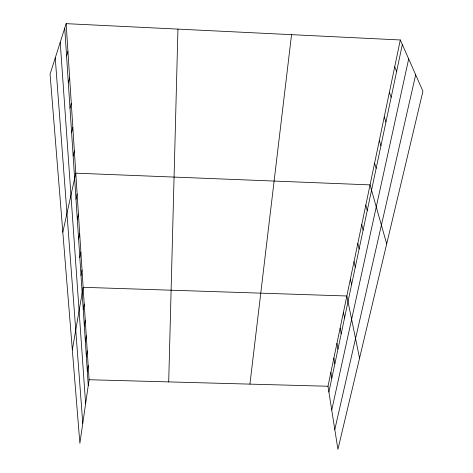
<?xml version="1.0" encoding="UTF-8"?>
<svg xmlns="http://www.w3.org/2000/svg" width="473" height="473" viewBox="0 0 473 473"><rect width="100%" height="100%" fill="white"/><g stroke="black" fill="none" stroke-linecap="round" stroke-linejoin="round"><path stroke-width="0.71" d="M168.707 381.906L177.943 29.113M249.927 384.123L291.551 34.665M66.155 23.65L89.095 379.73L79.878 443.307L50.067 74.202L66.155 23.65L400.318 39.974L422.933 91.259L337.917 449.35L327.99 386.252L400.318 39.974M87.322 371.352L88.185 365.57M86.358 356.707L87.239 350.942M85.365 341.577L86.269 335.83M84.336 325.927L85.258 320.203M83.266 309.732L84.218 304.038M72.328 349.843L83.142 287.306L346.845 295.986L359.557 358.197M81.019 275.593L82.024 269.982M79.836 257.59L80.865 252.026M78.607 238.912L79.671 233.402M77.33 219.525L78.423 214.08M76.005 199.387L77.129 194.019M328.901 392.011L402.322 44.521M62.826 232.184L75.786 173.165L370.052 184.884L386.695 243.908M331.739 410.067L408.684 58.942M334.801 429.537L415.678 74.799M73.149 156.001L74.344 150.81M71.606 132.594L72.848 127.521M69.998 108.175L71.281 103.226M68.319 82.674L69.643 77.862M66.563 56.015L67.941 51.368M89.095 379.73L327.99 386.252M394.719 66.782L396.622 71.494M389.362 92.436L391.171 97.296M384.23 117.008L385.95 121.999M379.311 140.564L380.948 145.672M374.586 163.173L376.153 168.376M365.818 205.146L367.249 210.52M361.744 224.657L363.11 230.103M357.819 243.465L359.125 248.964M354.029 261.599L355.282 267.15M350.375 279.094L351.575 284.687M343.439 312.304L344.545 317.968M340.14 328.079L341.204 333.772M336.953 343.339L337.976 349.056M333.873 358.108L334.849 363.838M330.887 372.405L331.827 378.152M55.235 57.948L82.775 423.329M60.213 42.322L85.619 403.706M64.73 28.12L88.256 385.53"/></g></svg>
